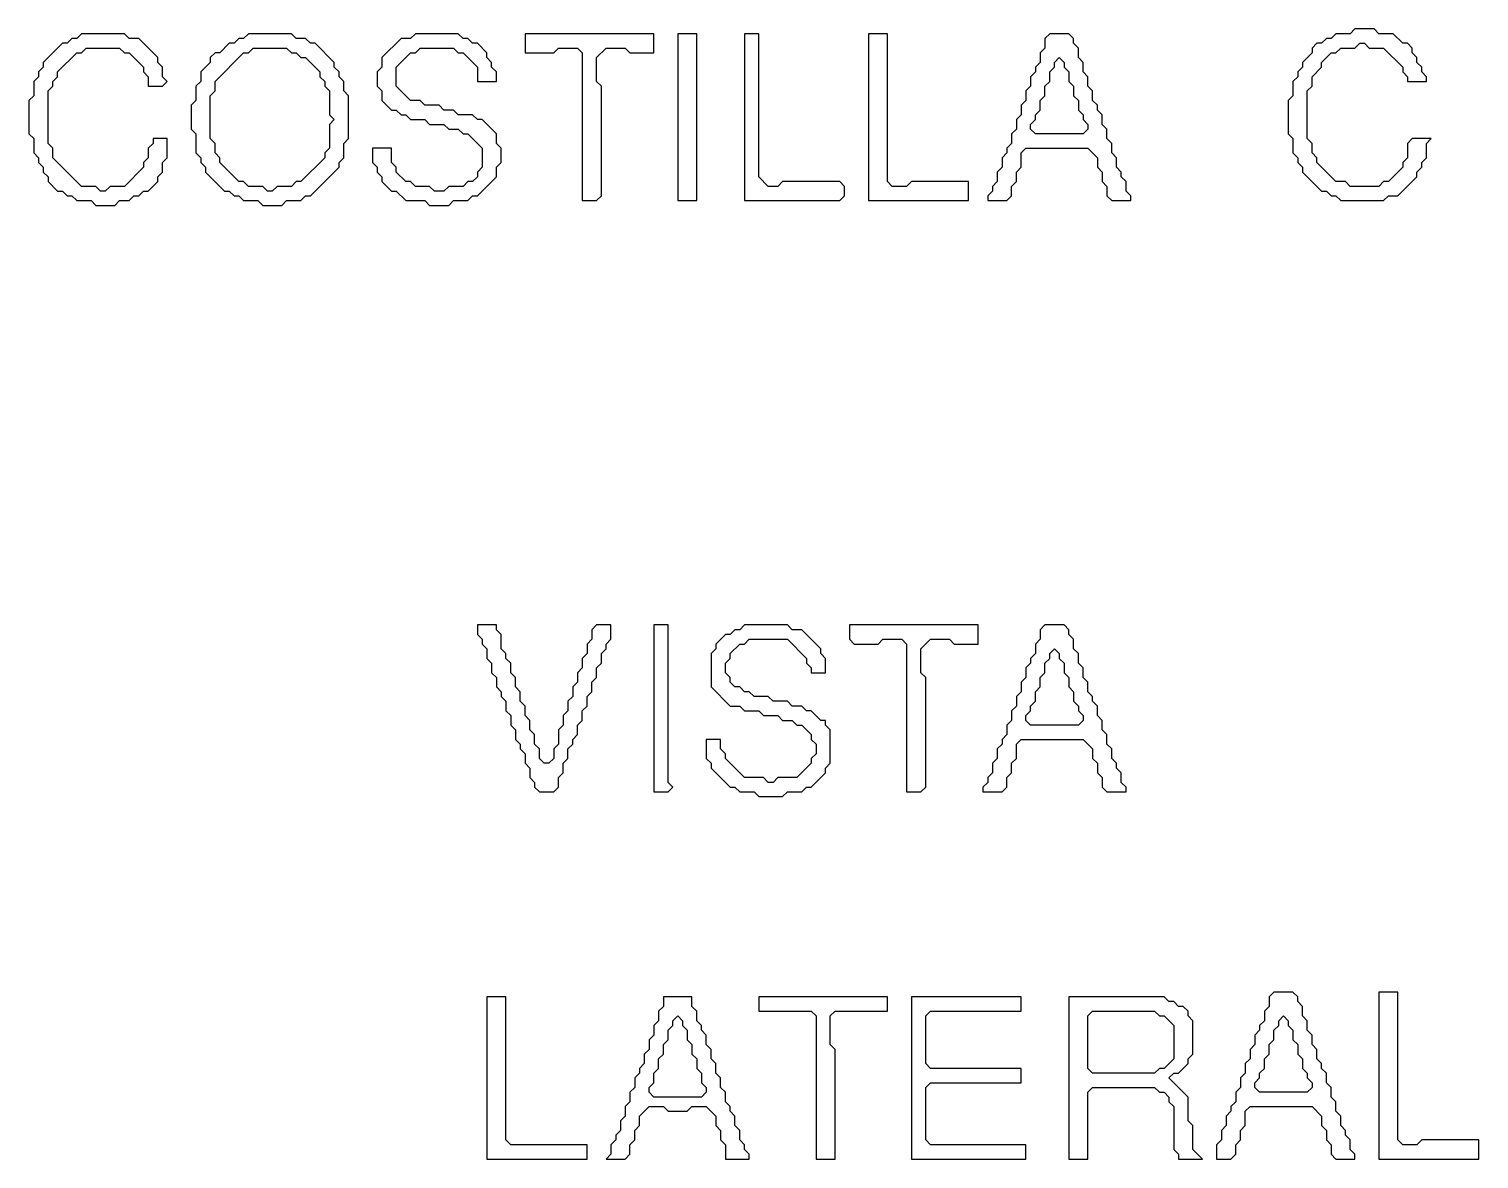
# Model space of a CAD drawing. Extents: x 17 to 323, y -435 to -5.
# Drawn here: x 198.6 to 229, y -334.3 to -310.6 of the extents above; entities that cross this region are included whole.
import ezdxf

# ---------------------------------------------------------------- set-up
doc = ezdxf.new("R2010")
doc.units = 0

msp = doc.modelspace()

# ---------------------------------------------------------------- linework, layer by layer
at = {"layer": 'CONTOURS'}
for p, q in [((226.4, -310.6), (226.3, -310.7)), ((226.8, -310.6), (226.4, -310.6)), ((226.9, -310.7), (226.8, -310.6)), ((199.3, -310.9), (198.9, -311.3)), ((199.4, -310.9), (199.3, -310.9)), ((199.5, -310.8), (199.4, -310.9)), ((199.6, -310.8), (199.5, -310.8)), ((199.7, -310.7), (199.6, -310.8)), ((200.6, -310.7), (199.7, -310.7)), ((200.7, -310.8), (200.6, -310.7)), ((200.9, -310.8), (200.7, -310.8)), ((201.3, -311.2), (200.9, -310.8)), ((202.8, -310.9), (202.6, -311.1)), ((202.9, -310.9), (202.8, -310.9)), ((203, -310.8), (202.9, -310.9)), ((203.1, -310.8), (203, -310.8)), ((203.2, -310.7), (203.1, -310.8)), ((204.1, -310.7), (203.2, -310.7)), ((204.2, -310.8), (204.1, -310.7)), ((204.4, -310.8), (204.2, -310.8)), ((204.5, -310.9), (204.4, -310.8)), ((204.6, -310.9), (204.5, -310.9)), ((205, -311.3), (204.6, -310.9)), ((206.4, -310.8), (206, -311.2)), ((206.6, -310.8), (206.4, -310.8)), ((206.7, -310.7), (206.6, -310.8)), ((207.6, -310.7), (206.7, -310.7)), ((207.7, -310.8), (207.6, -310.7)), ((207.8, -310.8), (207.7, -310.8)), ((207.9, -310.9), (207.8, -310.8)), ((208, -310.9), (207.9, -310.9)), ((208.2, -311.1), (208, -310.9)), ((209, -310.7), (209, -311.1)), ((211.7, -310.7), (209, -310.7)), ((211.7, -311.1), (211.7, -310.7)), ((212.2, -310.7), (212.2, -314.2)), ((212.6, -310.7), (212.2, -310.7)), ((212.6, -314.2), (212.6, -310.7)), ((213.6, -310.7), (213.6, -314.2)), ((213.9, -310.7), (213.6, -310.7)), ((213.9, -313.7), (213.9, -310.7)), ((216.2, -310.7), (216.2, -314.2)), ((216.6, -310.7), (216.2, -310.7)), ((216.6, -313.8), (216.6, -310.7)), ((220, -310.7), (219.9, -310.8)), ((219.9, -310.8), (219.9, -311)), ((220.4, -310.7), (220, -310.7)), ((220.5, -310.8), (220.4, -310.7)), ((220.5, -310.9), (220.5, -310.8)), ((220.6, -311), (220.5, -310.9)), ((225.6, -310.9), (225.5, -311)), ((225.7, -310.9), (225.6, -310.9)), ((225.8, -310.8), (225.7, -310.9)), ((225.9, -310.8), (225.8, -310.8)), ((226, -310.7), (225.9, -310.8)), ((226.3, -310.7), (226, -310.7)), ((226.4, -311), (226.5, -310.9)), ((226.5, -310.9), (226.6, -310.9)), ((226.6, -310.9), (226.7, -311)), ((227.2, -310.7), (226.9, -310.7)), ((227.4, -310.9), (227.2, -310.7)), ((227.5, -310.9), (227.4, -310.9)), ((227.6, -311), (227.5, -310.9)), ((199.2, -311.5), (199.6, -311.1)), ((199.6, -311.1), (199.7, -311.1)), ((199.7, -311.1), (199.8, -311)), ((199.8, -311), (200.5, -311)), ((200.5, -311), (200.6, -311.1)), ((200.6, -311.1), (200.7, -311.1)), ((200.7, -311.1), (201, -311.4)), ((201.3, -311.3), (201.3, -311.2)), ((202.5, -311.1), (202.4, -311.2)), ((202.4, -311.2), (202.4, -311.3)), ((202.5, -311.7), (203.1, -311.1)), ((202.6, -311.1), (202.5, -311.1)), ((203.1, -311.1), (203.2, -311.1)), ((203.2, -311.1), (203.3, -311)), ((203.3, -311), (204, -311)), ((204, -311), (204.1, -311.1)), ((204.1, -311.1), (204.2, -311.1)), ((204.2, -311.1), (204.3, -311.2)), ((204.3, -311.2), (204.4, -311.2)), ((204.4, -311.2), (204.7, -311.5)), ((206, -311.2), (206, -311.4)), ((206.3, -311.4), (206.6, -311.1)), ((206.6, -311.1), (206.7, -311.1)), ((206.7, -311.1), (206.8, -311)), ((206.8, -311), (207.5, -311)), ((207.5, -311), (207.6, -311.1)), ((207.6, -311.1), (207.7, -311.1)), ((207.7, -311.1), (208, -311.4)), ((208.2, -311.2), (208.2, -311.1)), ((208.3, -311.3), (208.2, -311.2)), ((209, -311.1), (209.6, -311.1)), ((209.6, -311.1), (209.7, -311)), ((209.7, -311), (210.1, -311)), ((210.1, -311), (210.2, -311.1)), ((210.2, -311.1), (210.2, -314.2)), ((210.5, -311.2), (210.7, -311)), ((210.5, -311.7), (210.5, -311.2)), ((210.7, -311), (211.1, -311)), ((211.1, -311), (211.2, -311.1)), ((211.2, -311.1), (211.7, -311.1)), ((219.9, -311), (219.8, -311.1)), ((219.8, -311.1), (219.8, -311.3)), ((220.1, -311.3), (220.2, -311.2)), ((220.2, -311.2), (220.3, -311.3)), ((220.6, -311.2), (220.6, -311)), ((220.7, -311.3), (220.6, -311.2)), ((225.5, -311.1), (225.3, -311.3)), ((225.5, -311), (225.5, -311.1)), ((225.7, -311.3), (225.9, -311.1)), ((225.9, -311.1), (226, -311.1)), ((226, -311.1), (226.1, -311)), ((226.1, -311), (226.4, -311)), ((226.7, -311), (227, -311)), ((227, -311), (227.4, -311.4)), ((227.6, -311.1), (227.6, -311)), ((227.7, -311.2), (227.6, -311.1)), ((227.7, -311.3), (227.7, -311.2)), ((198.9, -311.4), (198.8, -311.5)), ((198.8, -311.5), (198.8, -311.6)), ((198.9, -311.3), (198.9, -311.4)), ((199.2, -311.6), (199.2, -311.5)), ((201, -311.4), (201, -311.5)), ((201, -311.5), (201.1, -311.6)), ((201.4, -311.4), (201.3, -311.3)), ((201.4, -311.6), (201.4, -311.4)), ((202.4, -311.3), (202.2, -311.5)), ((202.2, -311.5), (202.2, -311.7)), ((204.7, -311.5), (204.7, -311.6)), ((205, -311.4), (205, -311.3)), ((205.1, -311.5), (205, -311.4)), ((205.1, -311.6), (205.1, -311.5)), ((206, -311.4), (205.9, -311.5)), ((205.9, -311.5), (205.9, -311.8)), ((206.3, -311.8), (206.3, -311.4)), ((208, -311.4), (208, -311.7)), ((208.3, -311.4), (208.3, -311.3)), ((208.4, -311.5), (208.3, -311.4)), ((208.4, -311.7), (208.4, -311.5)), ((219.7, -311.5), (219.6, -311.6)), ((219.8, -311.3), (219.7, -311.4)), ((219.7, -311.4), (219.7, -311.5)), ((220, -311.5), (220.1, -311.4)), ((220, -311.7), (220, -311.5)), ((220.1, -311.4), (220.1, -311.3)), ((220.3, -311.3), (220.3, -311.4)), ((220.3, -311.4), (220.4, -311.5)), ((220.4, -311.5), (220.4, -311.7)), ((220.7, -311.5), (220.7, -311.3)), ((220.8, -311.6), (220.7, -311.5)), ((225.3, -311.4), (225.2, -311.5)), ((225.2, -311.5), (225.2, -311.6)), ((225.3, -311.3), (225.3, -311.4)), ((225.5, -311.6), (225.7, -311.4)), ((225.7, -311.4), (225.7, -311.3)), ((227.4, -311.4), (227.4, -311.5)), ((227.4, -311.5), (227.5, -311.6)), ((227.8, -311.4), (227.7, -311.3)), ((227.8, -311.5), (227.8, -311.4)), ((227.9, -311.6), (227.8, -311.5)), ((198.8, -311.6), (198.7, -311.7)), ((198.7, -311.7), (198.7, -312)), ((199, -311.9), (199.1, -311.8)), ((199, -313), (199, -311.9)), ((199.1, -311.7), (199.2, -311.6)), ((199.1, -311.8), (199.1, -311.7)), ((201.1, -311.6), (201.1, -311.8)), ((201.1, -311.8), (201.4, -311.8)), ((201.5, -311.7), (201.4, -311.6)), ((201.4, -311.8), (201.5, -311.7)), ((202.2, -311.7), (202.1, -311.8)), ((202.1, -311.8), (202.1, -312.1)), ((202.4, -312), (202.5, -311.9)), ((202.5, -311.9), (202.5, -311.7)), ((204.7, -311.6), (204.8, -311.7)), ((204.8, -311.7), (204.8, -311.8)), ((204.8, -311.8), (204.9, -311.9)), ((204.9, -311.9), (204.9, -312.4)), ((205.2, -311.7), (205.1, -311.6)), ((205.2, -311.9), (205.2, -311.7)), ((205.3, -312), (205.2, -311.9)), ((205.9, -311.8), (206, -311.9)), ((206, -311.9), (206, -312.1)), ((206.6, -312.1), (206.3, -311.8)), ((208, -311.7), (208.4, -311.7)), ((210.6, -311.8), (210.5, -311.7)), ((210.6, -314.1), (210.6, -311.8)), ((219.6, -311.8), (219.5, -311.9)), ((219.5, -311.9), (219.5, -312.1)), ((219.6, -311.6), (219.6, -311.8)), ((219.9, -311.8), (220, -311.7)), ((219.9, -312), (219.9, -311.8)), ((220.4, -311.7), (220.5, -311.8)), ((220.5, -311.8), (220.5, -312)), ((220.8, -311.8), (220.8, -311.6)), ((220.9, -311.9), (220.8, -311.8)), ((220.9, -312.1), (220.9, -311.9)), ((225.2, -311.6), (225.1, -311.7)), ((225.1, -311.7), (225.1, -312)), ((225.4, -311.9), (225.5, -311.8)), ((225.4, -312.9), (225.4, -311.9)), ((225.5, -311.8), (225.5, -311.6)), ((227.5, -311.6), (227.5, -311.7)), ((227.5, -311.7), (227.9, -311.7)), ((227.9, -311.7), (227.9, -311.6)), ((198.7, -312), (198.6, -312.1)), ((198.6, -312.1), (198.6, -312.8)), ((202.1, -312.1), (202, -312.2)), ((202, -312.2), (202, -312.7)), ((202.4, -312.9), (202.4, -312)), ((205.3, -312.9), (205.3, -312)), ((206, -312.1), (206.2, -312.3)), ((206.8, -312.1), (206.6, -312.1)), ((206.9, -312.2), (206.8, -312.1)), ((207.2, -312.2), (206.9, -312.2)), ((207.3, -312.3), (207.2, -312.2)), ((219.5, -312.1), (219.4, -312.2)), ((219.4, -312.2), (219.4, -312.4)), ((219.8, -312.1), (219.9, -312)), ((219.8, -312.3), (219.8, -312.1)), ((220.5, -312), (220.6, -312.1)), ((220.6, -312.1), (220.6, -312.3)), ((221, -312.2), (220.9, -312.1)), ((221, -312.3), (221, -312.2)), ((225.1, -312), (225, -312.1)), ((225, -312.1), (225, -312.8)), ((204.9, -312.4), (205, -312.5)), ((205, -312.5), (204.9, -312.6)), ((206.2, -312.3), (206.3, -312.3)), ((206.3, -312.3), (206.4, -312.4)), ((206.4, -312.4), (206.5, -312.4)), ((206.5, -312.4), (206.6, -312.5)), ((206.6, -312.5), (206.9, -312.5)), ((206.9, -312.5), (207, -312.6)), ((207.5, -312.3), (207.3, -312.3)), ((207.6, -312.4), (207.5, -312.3)), ((207.9, -312.4), (207.6, -312.4)), ((208, -312.5), (207.9, -312.4)), ((208.1, -312.5), (208, -312.5)), ((208.4, -312.8), (208.1, -312.5)), ((219.4, -312.4), (219.3, -312.5)), ((219.3, -312.5), (219.3, -312.7)), ((219.6, -312.6), (219.7, -312.5)), ((219.7, -312.4), (219.8, -312.3)), ((219.7, -312.5), (219.7, -312.4)), ((220.6, -312.3), (220.7, -312.4)), ((220.7, -312.4), (220.7, -312.5)), ((220.7, -312.5), (220.8, -312.6)), ((221.1, -312.4), (221, -312.3)), ((221.1, -312.6), (221.1, -312.4)), ((198.6, -312.8), (198.7, -312.9)), ((202, -312.7), (202.1, -312.8)), ((202.1, -312.8), (202.1, -313.2)), ((204.9, -312.6), (204.9, -313.1)), ((207, -312.6), (207.3, -312.6)), ((207.3, -312.6), (207.4, -312.7)), ((207.4, -312.7), (207.6, -312.7)), ((207.6, -312.7), (207.7, -312.8)), ((207.7, -312.8), (207.8, -312.8)), ((207.8, -312.8), (208.1, -313.1)), ((208.4, -313), (208.4, -312.8)), ((219.3, -312.7), (219.2, -312.8)), ((219.2, -312.8), (219.2, -313)), ((219.6, -312.7), (219.6, -312.6)), ((219.7, -312.8), (219.6, -312.7)), ((220.7, -312.8), (219.7, -312.8)), ((220.8, -312.7), (220.7, -312.8)), ((220.8, -312.6), (220.8, -312.7)), ((221.2, -312.7), (221.1, -312.6)), ((221.2, -312.9), (221.2, -312.7)), ((225, -312.8), (225.1, -312.9)), ((198.7, -312.9), (198.7, -313.2)), ((199.1, -313.1), (199, -313)), ((199.1, -313.3), (199.1, -313.1)), ((201.2, -313), (201.1, -313.1)), ((201.1, -313.1), (201.1, -313.3)), ((201.5, -312.9), (201.2, -312.9)), ((201.2, -312.9), (201.2, -313)), ((201.5, -313.3), (201.5, -312.9)), ((202.5, -313), (202.4, -312.9)), ((202.5, -313.2), (202.5, -313)), ((204.9, -313.1), (204.8, -313.2)), ((205.2, -313), (205.3, -312.9)), ((205.2, -313.3), (205.2, -313)), ((206.2, -313.1), (205.8, -313.1)), ((205.8, -313.1), (205.8, -313.4)), ((206.2, -313.4), (206.2, -313.1)), ((208.1, -313.1), (208.1, -313.5)), ((208.5, -313.1), (208.4, -313)), ((208.5, -313.4), (208.5, -313.1)), ((219.2, -313), (219.1, -313.1)), ((219.1, -313.1), (219.1, -313.2)), ((219.4, -313.2), (219.5, -313.1)), ((219.5, -313.1), (220.8, -313.1)), ((220.8, -313.1), (221, -313.3)), ((221.3, -313), (221.2, -312.9)), ((221.3, -313.2), (221.3, -313)), ((225.1, -312.9), (225.1, -313.2)), ((225.5, -313), (225.4, -312.9)), ((225.5, -313.2), (225.5, -313)), ((227.6, -312.9), (227.5, -313)), ((227.5, -313), (227.5, -313.3)), ((228, -312.9), (227.6, -312.9)), ((227.9, -313), (228, -312.9)), ((227.9, -313.3), (227.9, -313)), ((198.7, -313.2), (198.8, -313.3)), ((198.8, -313.3), (198.8, -313.4)), ((198.8, -313.4), (198.9, -313.5)), ((199.7, -313.9), (199.1, -313.3)), ((201.1, -313.3), (201, -313.4)), ((201, -313.4), (201, -313.5)), ((201.4, -313.4), (201.5, -313.3)), ((201.4, -313.6), (201.4, -313.4)), ((202.1, -313.2), (202.2, -313.3)), ((202.2, -313.3), (202.2, -313.4)), ((202.2, -313.4), (202.3, -313.5)), ((202.6, -313.3), (202.5, -313.2)), ((202.6, -313.4), (202.6, -313.3)), ((203, -313.8), (202.6, -313.4)), ((204.8, -313.3), (204.3, -313.8)), ((204.8, -313.2), (204.8, -313.3)), ((205.1, -313.4), (205.2, -313.3)), ((205.1, -313.5), (205.1, -313.4)), ((205.8, -313.4), (205.9, -313.5)), ((206.3, -313.5), (206.2, -313.4)), ((208.4, -313.5), (208.5, -313.4)), ((219.1, -313.2), (219, -313.3)), ((219, -313.3), (219, -313.5)), ((219.4, -313.5), (219.4, -313.2)), ((221, -313.3), (221, -313.5)), ((221.4, -313.3), (221.3, -313.2)), ((221.4, -313.5), (221.4, -313.3)), ((225.1, -313.2), (225.2, -313.3)), ((225.2, -313.3), (225.2, -313.4)), ((225.2, -313.4), (225.3, -313.5)), ((225.6, -313.3), (225.5, -313.2)), ((225.6, -313.4), (225.6, -313.3)), ((226, -313.8), (225.6, -313.4)), ((227.5, -313.3), (227.4, -313.4)), ((227.4, -313.4), (227.4, -313.5)), ((227.8, -313.4), (227.9, -313.3)), ((227.8, -313.5), (227.8, -313.4)), ((198.9, -313.5), (198.9, -313.6)), ((198.9, -313.6), (199, -313.7)), ((199, -313.7), (199, -313.8)), ((201, -313.5), (200.6, -313.9)), ((201.3, -313.7), (201.4, -313.6)), ((201.3, -313.8), (201.3, -313.7)), ((202.3, -313.5), (202.3, -313.6)), ((202.3, -313.6), (202.7, -314)), ((204.5, -314.1), (205.1, -313.5)), ((205.9, -313.5), (205.9, -313.6)), ((205.9, -313.6), (206, -313.7)), ((206, -313.7), (206, -313.8)), ((206.3, -313.6), (206.3, -313.5)), ((206.5, -313.8), (206.3, -313.6)), ((208, -313.7), (207.9, -313.8)), ((208.1, -313.5), (208, -313.6)), ((208, -313.6), (208, -313.7)), ((208, -314.1), (208.4, -313.7)), ((208.4, -313.7), (208.4, -313.5)), ((214.1, -313.9), (213.9, -313.7)), ((219, -313.5), (218.9, -313.6)), ((218.9, -313.6), (218.9, -313.8)), ((219.3, -313.6), (219.4, -313.5)), ((219.3, -313.8), (219.3, -313.6)), ((221, -313.5), (221.1, -313.6)), ((221.1, -313.6), (221.1, -313.8)), ((221.5, -313.6), (221.4, -313.5)), ((221.5, -313.7), (221.5, -313.6)), ((221.6, -313.8), (221.5, -313.7)), ((225.3, -313.5), (225.3, -313.6)), ((225.3, -313.6), (225.7, -314)), ((227.4, -313.5), (227.1, -313.8)), ((227.3, -314.1), (227.7, -313.7)), ((227.7, -313.6), (227.8, -313.5)), ((227.7, -313.7), (227.7, -313.6)), ((199, -313.8), (199.2, -314)), ((199.2, -314), (199.3, -314)), ((199.3, -314), (199.4, -314.1)), ((200, -313.9), (199.7, -313.9)), ((200.1, -314), (200, -313.9)), ((200.2, -314), (200.1, -314)), ((200.3, -313.9), (200.2, -314)), ((200.6, -313.9), (200.3, -313.9)), ((200.9, -314.1), (201, -314)), ((201, -314), (201.1, -314)), ((201.1, -314), (201.3, -313.8)), ((202.7, -314), (202.8, -314)), ((202.8, -314), (202.9, -314.1)), ((203.1, -313.8), (203, -313.8)), ((203.2, -313.9), (203.1, -313.8)), ((203.5, -313.9), (203.2, -313.9)), ((203.6, -314), (203.5, -313.9)), ((203.7, -314), (203.6, -314)), ((203.8, -313.9), (203.7, -314)), ((204.1, -313.9), (203.8, -313.9)), ((204.2, -313.8), (204.1, -313.9)), ((204.3, -313.8), (204.2, -313.8)), ((206, -313.8), (206.2, -314)), ((206.2, -314), (206.3, -314)), ((206.3, -314), (206.5, -314.2)), ((206.6, -313.8), (206.5, -313.8)), ((206.7, -313.9), (206.6, -313.8)), ((207, -313.9), (206.7, -313.9)), ((207.1, -314), (207, -313.9)), ((207.3, -314), (207.1, -314)), ((207.4, -313.9), (207.3, -314)), ((207.7, -313.9), (207.4, -313.9)), ((207.8, -313.8), (207.7, -313.9)), ((207.9, -313.8), (207.8, -313.8)), ((214.3, -313.9), (214.1, -313.9)), ((214.4, -313.8), (214.3, -313.9)), ((215.6, -313.8), (214.4, -313.8)), ((215.7, -313.9), (215.6, -313.8)), ((215.7, -314.1), (215.7, -313.9)), ((216.7, -313.9), (216.6, -313.8)), ((217, -313.9), (216.7, -313.9)), ((217.1, -313.8), (217, -313.9)), ((218.3, -313.8), (217.1, -313.8)), ((218.3, -314.2), (218.3, -313.8)), ((218.8, -314), (218.7, -314.1)), ((218.9, -313.8), (218.8, -313.9)), ((218.8, -313.9), (218.8, -314)), ((219.2, -313.9), (219.3, -313.8)), ((219.2, -314.1), (219.2, -313.9)), ((221.1, -313.8), (221.2, -313.9)), ((221.2, -313.9), (221.2, -314.1)), ((221.6, -314), (221.6, -313.8)), ((221.7, -314.1), (221.6, -314)), ((225.7, -314), (225.8, -314)), ((225.8, -314), (225.9, -314.1)), ((226.2, -313.8), (226, -313.8)), ((226.3, -313.9), (226.2, -313.8)), ((226.9, -313.9), (226.3, -313.9)), ((227, -313.8), (226.9, -313.9)), ((227.1, -313.8), (227, -313.8)), ((199.4, -314.1), (199.5, -314.1)), ((199.5, -314.1), (199.6, -314.2)), ((199.6, -314.2), (199.9, -314.2)), ((199.9, -314.2), (200, -314.3)), ((200, -314.3), (200.4, -314.3)), ((200.4, -314.3), (200.5, -314.2)), ((200.5, -314.2), (200.7, -314.2)), ((200.7, -314.2), (200.8, -314.1)), ((200.8, -314.1), (200.9, -314.1)), ((202.9, -314.1), (203, -314.1)), ((203, -314.1), (203.1, -314.2)), ((203.1, -314.2), (203.4, -314.2)), ((203.4, -314.2), (203.5, -314.3)), ((203.5, -314.3), (203.9, -314.3)), ((203.9, -314.3), (204, -314.2)), ((204, -314.2), (204.3, -314.2)), ((204.3, -314.2), (204.4, -314.1)), ((204.4, -314.1), (204.5, -314.1)), ((206.5, -314.2), (206.9, -314.2)), ((206.9, -314.2), (207, -314.3)), ((207, -314.3), (207.4, -314.3)), ((207.4, -314.3), (207.5, -314.2)), ((207.5, -314.2), (207.8, -314.2)), ((207.8, -314.2), (207.9, -314.1)), ((207.9, -314.1), (208, -314.1)), ((210.2, -314.2), (210.5, -314.2)), ((210.5, -314.2), (210.6, -314.1)), ((212.2, -314.2), (212.6, -314.2)), ((213.6, -314.2), (215.6, -314.2)), ((215.6, -314.2), (215.7, -314.1)), ((216.2, -314.2), (218.3, -314.2)), ((218.7, -314.1), (218.7, -314.2)), ((218.7, -314.2), (219.1, -314.2)), ((219.1, -314.2), (219.2, -314.1)), ((221.2, -314.1), (221.3, -314.2)), ((221.3, -314.2), (221.7, -314.2)), ((221.7, -314.2), (221.7, -314.1)), ((225.9, -314.1), (226, -314.1)), ((226, -314.1), (226.1, -314.2)), ((226.1, -314.2), (227, -314.2)), ((227, -314.2), (227.1, -314.1)), ((227.1, -314.1), (227.3, -314.1)), ((208, -323.1), (208, -323.3)), ((208.4, -323.1), (208, -323.1)), ((208.4, -323.2), (208.4, -323.1)), ((210.5, -323.1), (210.4, -323.2)), ((210.8, -323.1), (210.5, -323.1)), ((210.8, -323.4), (210.8, -323.1)), ((211.7, -323.1), (211.7, -326.6)), ((212, -323.1), (211.7, -323.1)), ((212, -326.4), (212, -323.1)), ((213.6, -323.1), (213.5, -323.2)), ((214.5, -323.1), (213.6, -323.1)), ((214.6, -323.2), (214.5, -323.1)), ((215.8, -323.1), (215.8, -323.4)), ((218.5, -323.1), (215.8, -323.1)), ((218.5, -323.5), (218.5, -323.1)), ((219.9, -323.1), (219.8, -323.2)), ((220.3, -323.1), (219.9, -323.1)), ((220.4, -323.2), (220.3, -323.1)), ((208, -323.3), (208.1, -323.4)), ((208.1, -323.4), (208.1, -323.5)), ((208.5, -323.3), (208.4, -323.2)), ((208.5, -323.6), (208.5, -323.3)), ((210.4, -323.4), (210.3, -323.5)), ((210.4, -323.2), (210.4, -323.4)), ((210.7, -323.5), (210.8, -323.4)), ((213.2, -323.3), (213, -323.5)), ((213.3, -323.3), (213.2, -323.3)), ((213.4, -323.2), (213.3, -323.3)), ((213.5, -323.2), (213.4, -323.2)), ((213.6, -323.5), (213.7, -323.4)), ((213.7, -323.4), (214.5, -323.4)), ((214.5, -323.4), (214.9, -323.8)), ((214.8, -323.2), (214.6, -323.2)), ((215.2, -323.6), (214.8, -323.2)), ((215.8, -323.4), (215.9, -323.5)), ((216.4, -323.5), (216.5, -323.4)), ((216.5, -323.4), (216.9, -323.4)), ((216.9, -323.4), (217, -323.5)), ((217.3, -323.6), (217.5, -323.4)), ((217.5, -323.4), (217.9, -323.4)), ((217.9, -323.4), (218, -323.5)), ((219.8, -323.4), (219.7, -323.5)), ((219.8, -323.2), (219.8, -323.4)), ((220.4, -323.3), (220.4, -323.2)), ((220.5, -323.4), (220.4, -323.3)), ((220.5, -323.6), (220.5, -323.4)), ((208.1, -323.5), (208.2, -323.6)), ((208.2, -323.6), (208.2, -323.8)), ((208.6, -323.7), (208.5, -323.6)), ((208.6, -323.8), (208.6, -323.7)), ((210.3, -323.7), (210.2, -323.8)), ((210.3, -323.5), (210.3, -323.7)), ((210.6, -323.7), (210.7, -323.6)), ((210.6, -323.9), (210.6, -323.7)), ((210.7, -323.6), (210.7, -323.5)), ((213, -323.6), (212.9, -323.7)), ((212.9, -323.7), (212.9, -324.4)), ((213, -323.5), (213, -323.6)), ((213.3, -323.7), (213.5, -323.5)), ((213.3, -323.8), (213.3, -323.7)), ((213.5, -323.5), (213.6, -323.5)), ((215.2, -323.7), (215.2, -323.6)), ((215.3, -323.8), (215.2, -323.7)), ((215.9, -323.5), (216.4, -323.5)), ((217, -323.5), (217, -326.6)), ((217.3, -324.1), (217.3, -323.6)), ((218, -323.5), (218.5, -323.5)), ((219.7, -323.7), (219.6, -323.8)), ((219.7, -323.5), (219.7, -323.7)), ((220, -323.7), (220.1, -323.6)), ((220, -323.8), (220, -323.7)), ((220.1, -323.6), (220.2, -323.7)), ((220.2, -323.7), (220.2, -323.8)), ((220.6, -323.7), (220.5, -323.6)), ((220.6, -323.9), (220.6, -323.7)), ((208.2, -323.8), (208.3, -323.9)), ((208.3, -323.9), (208.3, -324.1)), ((208.7, -323.9), (208.6, -323.8)), ((208.7, -324.1), (208.7, -323.9)), ((210.2, -324), (210.1, -324.1)), ((210.2, -323.8), (210.2, -324)), ((210.5, -324), (210.6, -323.9)), ((210.5, -324.2), (210.5, -324)), ((213.2, -323.9), (213.3, -323.8)), ((213.2, -324.1), (213.2, -323.9)), ((214.9, -323.8), (214.9, -323.9)), ((214.9, -323.9), (215, -324)), ((215, -324), (215, -324.1)), ((215.3, -324.1), (215.3, -323.8)), ((219.6, -323.9), (219.5, -324)), ((219.5, -324), (219.5, -324.2)), ((219.6, -323.8), (219.6, -323.9)), ((219.9, -323.9), (220, -323.8)), ((219.9, -324.1), (219.9, -323.9)), ((220.2, -323.8), (220.3, -323.9)), ((220.3, -323.9), (220.3, -324.1)), ((220.7, -324), (220.6, -323.9)), ((220.7, -324.2), (220.7, -324)), ((208.3, -324.1), (208.4, -324.2)), ((208.4, -324.2), (208.4, -324.4)), ((208.8, -324.2), (208.7, -324.1)), ((208.8, -324.4), (208.8, -324.2)), ((210.1, -324.3), (210, -324.4)), ((210.1, -324.1), (210.1, -324.3)), ((210.4, -324.3), (210.5, -324.2)), ((210.4, -324.5), (210.4, -324.3)), ((213.3, -324.2), (213.2, -324.1)), ((213.3, -324.3), (213.3, -324.2)), ((213.4, -324.4), (213.3, -324.3)), ((215, -324.1), (215.3, -324.1)), ((217.4, -324.2), (217.3, -324.1)), ((217.4, -326.5), (217.4, -324.2)), ((219.5, -324.2), (219.4, -324.3)), ((219.4, -324.3), (219.4, -324.5)), ((219.8, -324.2), (219.9, -324.1)), ((219.8, -324.4), (219.8, -324.2)), ((220.3, -324.1), (220.4, -324.2)), ((220.4, -324.2), (220.4, -324.4)), ((220.8, -324.3), (220.7, -324.2)), ((220.8, -324.5), (220.8, -324.3)), ((208.4, -324.4), (208.5, -324.5)), ((208.5, -324.5), (208.5, -324.6)), ((208.5, -324.6), (208.6, -324.7)), ((208.9, -324.5), (208.8, -324.4)), ((208.9, -324.7), (208.9, -324.5)), ((210, -324.6), (209.9, -324.7)), ((210, -324.4), (210, -324.6)), ((210.3, -324.6), (210.4, -324.5)), ((210.3, -324.8), (210.3, -324.6)), ((212.9, -324.4), (213.3, -324.8)), ((213.5, -324.4), (213.4, -324.4)), ((213.6, -324.5), (213.5, -324.4)), ((213.7, -324.5), (213.6, -324.5)), ((213.8, -324.6), (213.7, -324.5)), ((214.1, -324.6), (213.8, -324.6)), ((214.2, -324.7), (214.1, -324.6)), ((219.4, -324.5), (219.3, -324.6)), ((219.3, -324.6), (219.3, -324.8)), ((219.7, -324.5), (219.8, -324.4)), ((219.7, -324.7), (219.7, -324.5)), ((220.4, -324.4), (220.5, -324.5)), ((220.5, -324.5), (220.5, -324.7)), ((220.9, -324.6), (220.8, -324.5)), ((220.9, -324.7), (220.9, -324.6)), ((208.6, -324.7), (208.6, -324.9)), ((208.6, -324.9), (208.7, -325)), ((209, -324.8), (208.9, -324.7)), ((209, -325), (209, -324.8)), ((209.9, -324.9), (209.8, -325)), ((209.9, -324.7), (209.9, -324.9)), ((210.2, -324.9), (210.3, -324.8)), ((210.2, -325.1), (210.2, -324.9)), ((213.3, -324.8), (213.5, -324.8)), ((213.5, -324.8), (213.6, -324.9)), ((213.6, -324.9), (213.9, -324.9)), ((213.9, -324.9), (214, -325)), ((214.5, -324.7), (214.2, -324.7)), ((214.6, -324.8), (214.5, -324.7)), ((214.8, -324.8), (214.6, -324.8)), ((214.9, -324.9), (214.8, -324.8)), ((215, -324.9), (214.9, -324.9)), ((215.2, -325.1), (215, -324.9)), ((219.3, -324.8), (219.2, -324.9)), ((219.2, -324.9), (219.2, -325.1)), ((219.5, -325), (219.6, -324.9)), ((219.6, -324.8), (219.7, -324.7)), ((219.6, -324.9), (219.6, -324.8)), ((220.5, -324.7), (220.6, -324.8)), ((220.6, -324.8), (220.6, -324.9)), ((220.6, -324.9), (220.7, -325)), ((221, -324.8), (220.9, -324.7)), ((221, -325), (221, -324.8)), ((208.7, -325), (208.7, -325.2)), ((208.7, -325.2), (208.8, -325.3)), ((209.1, -325.1), (209, -325)), ((209.1, -325.3), (209.1, -325.1)), ((209.8, -325.2), (209.7, -325.3)), ((209.8, -325), (209.8, -325.2)), ((210.1, -325.2), (210.2, -325.1)), ((210.1, -325.4), (210.1, -325.2)), ((214, -325), (214.3, -325)), ((214.3, -325), (214.4, -325.1)), ((214.4, -325.1), (214.6, -325.1)), ((214.6, -325.1), (214.7, -325.2)), ((214.7, -325.2), (214.8, -325.2)), ((214.8, -325.2), (215, -325.4)), ((215.3, -325.1), (215.2, -325.1)), ((215.3, -325.2), (215.3, -325.1)), ((215.4, -325.3), (215.3, -325.2)), ((219.2, -325.1), (219.1, -325.2)), ((219.1, -325.2), (219.1, -325.4)), ((219.5, -325.1), (219.5, -325)), ((219.6, -325.2), (219.5, -325.1)), ((220.6, -325.2), (219.6, -325.2)), ((220.7, -325.1), (220.6, -325.2)), ((220.7, -325), (220.7, -325.1)), ((221.1, -325.1), (221, -325)), ((221.1, -325.3), (221.1, -325.1)), ((208.8, -325.3), (208.8, -325.5)), ((208.8, -325.5), (208.9, -325.6)), ((209.2, -325.4), (209.1, -325.3)), ((209.2, -325.6), (209.2, -325.4)), ((209.7, -325.3), (209.7, -325.6)), ((210, -325.5), (210.1, -325.4)), ((210, -325.6), (210, -325.5)), ((213.1, -325.5), (212.8, -325.5)), ((212.8, -325.5), (212.8, -325.9)), ((213.1, -325.7), (213.1, -325.5)), ((215, -325.4), (215, -325.5)), ((215, -325.5), (215.1, -325.6)), ((215.4, -326), (215.4, -325.3)), ((219.1, -325.4), (219, -325.5)), ((219, -325.5), (219, -325.6)), ((219.3, -325.6), (219.4, -325.5)), ((219.4, -325.5), (220.7, -325.5)), ((220.7, -325.5), (220.9, -325.7)), ((221.2, -325.4), (221.1, -325.3)), ((221.2, -325.6), (221.2, -325.4)), ((208.9, -325.6), (208.9, -325.7)), ((208.9, -325.7), (209, -325.8)), ((209, -325.8), (209, -326)), ((209.3, -325.7), (209.2, -325.6)), ((209.3, -325.9), (209.3, -325.7)), ((209.7, -325.6), (209.6, -325.7)), ((209.6, -325.7), (209.6, -325.9)), ((209.9, -325.7), (210, -325.6)), ((209.9, -325.9), (209.9, -325.7)), ((213.2, -325.8), (213.1, -325.7)), ((213.2, -325.9), (213.2, -325.8)), ((215.1, -325.8), (215, -325.9)), ((215.1, -325.6), (215.1, -325.8)), ((219, -325.6), (218.9, -325.7)), ((218.9, -325.7), (218.9, -325.9)), ((219.3, -325.9), (219.3, -325.6)), ((220.9, -325.7), (220.9, -325.9)), ((221.3, -325.7), (221.2, -325.6)), ((221.3, -325.9), (221.3, -325.7)), ((209, -326), (209.1, -326.1)), ((209.1, -326.1), (209.1, -326.3)), ((209.4, -326), (209.3, -325.9)), ((209.5, -326), (209.4, -326)), ((209.6, -325.9), (209.5, -326)), ((209.8, -326), (209.9, -325.9)), ((209.8, -326.2), (209.8, -326)), ((212.8, -325.9), (212.9, -326)), ((212.9, -326), (212.9, -326.1)), ((212.9, -326.1), (213.3, -326.5)), ((213.6, -326.3), (213.2, -325.9)), ((215, -326), (214.7, -326.3)), ((215, -325.9), (215, -326)), ((215.3, -326.1), (215.4, -326)), ((215.3, -326.2), (215.3, -326.1)), ((218.9, -325.9), (218.8, -326)), ((218.8, -326), (218.8, -326.2)), ((219.2, -326), (219.3, -325.9)), ((219.2, -326.2), (219.2, -326)), ((220.9, -325.9), (221, -326)), ((221, -326), (221, -326.2)), ((221.4, -326), (221.3, -325.9)), ((221.4, -326.1), (221.4, -326)), ((221.5, -326.2), (221.4, -326.1)), ((209.1, -326.3), (209.2, -326.4)), ((209.2, -326.4), (209.2, -326.5)), ((209.7, -326.3), (209.8, -326.2)), ((209.7, -326.5), (209.7, -326.3)), ((212.1, -326.5), (212, -326.4)), ((214, -326.3), (213.6, -326.3)), ((214.1, -326.4), (214, -326.3)), ((214.2, -326.4), (214.1, -326.4)), ((214.3, -326.3), (214.2, -326.4)), ((214.7, -326.3), (214.3, -326.3)), ((215, -326.5), (215.3, -326.2)), ((218.7, -326.4), (218.6, -326.5)), ((218.8, -326.2), (218.7, -326.3)), ((218.7, -326.3), (218.7, -326.4)), ((219.1, -326.3), (219.2, -326.2)), ((219.1, -326.5), (219.1, -326.3)), ((221, -326.2), (221.1, -326.3)), ((221.1, -326.3), (221.1, -326.5)), ((221.5, -326.4), (221.5, -326.2)), ((221.6, -326.5), (221.5, -326.4)), ((209.2, -326.5), (209.3, -326.6)), ((209.3, -326.6), (209.6, -326.6)), ((209.6, -326.6), (209.7, -326.5)), ((211.7, -326.6), (212, -326.6)), ((212, -326.6), (212.1, -326.5)), ((213.3, -326.5), (213.4, -326.5)), ((213.4, -326.5), (213.5, -326.6)), ((213.5, -326.6), (213.8, -326.6)), ((213.8, -326.6), (213.9, -326.7)), ((213.9, -326.7), (214.4, -326.7)), ((214.4, -326.7), (214.5, -326.6)), ((214.5, -326.6), (214.8, -326.6)), ((214.8, -326.6), (214.9, -326.5)), ((214.9, -326.5), (215, -326.5)), ((217, -326.6), (217.3, -326.6)), ((217.3, -326.6), (217.4, -326.5)), ((218.6, -326.5), (218.6, -326.6)), ((218.6, -326.6), (219, -326.6)), ((219, -326.6), (219.1, -326.5)), ((221.1, -326.5), (221.2, -326.6)), ((221.2, -326.6), (221.6, -326.6)), ((221.6, -326.6), (221.6, -326.5)), ((208.2, -330.9), (208.2, -334.3)), ((208.6, -330.9), (208.2, -330.9)), ((208.6, -333.9), (208.6, -330.9)), ((211.9, -330.9), (211.9, -331.1)), ((212.5, -330.9), (211.9, -330.9)), ((212.5, -331.1), (212.5, -330.9)), ((213.9, -330.9), (213.9, -331.2)), ((216.6, -330.9), (213.9, -330.9)), ((216.6, -331.2), (216.6, -330.9)), ((217.1, -330.9), (217.1, -334.3)), ((219.4, -330.9), (217.1, -330.9)), ((219.4, -331.2), (219.4, -330.9)), ((220.4, -330.9), (220.4, -334.3)), ((222.4, -330.9), (220.4, -330.9)), ((222.5, -331), (222.4, -330.9)), ((222.6, -331), (222.5, -331)), ((222.7, -331.1), (222.6, -331)), ((224.7, -330.8), (224.6, -330.9)), ((224.6, -330.9), (224.6, -331.1)), ((225.1, -330.8), (224.7, -330.8)), ((225.2, -330.9), (225.1, -330.8)), ((225.2, -331), (225.2, -330.9)), ((225.3, -331.1), (225.2, -331)), ((226.9, -330.8), (226.9, -334.3)), ((227.3, -330.8), (226.9, -330.8)), ((227.3, -333.9), (227.3, -330.8)), ((211.9, -331.1), (211.8, -331.2)), ((211.8, -331.2), (211.8, -331.4)), ((212.1, -331.4), (212.2, -331.3)), ((212.2, -331.3), (212.3, -331.4)), ((212.6, -331.2), (212.5, -331.1)), ((212.6, -331.4), (212.6, -331.2)), ((213.9, -331.2), (215, -331.2)), ((215, -331.2), (215.1, -331.3)), ((215.1, -331.3), (215.1, -334.3)), ((215.4, -331.3), (215.5, -331.2)), ((215.4, -331.9), (215.4, -331.3)), ((215.5, -331.2), (216.6, -331.2)), ((217.4, -331.3), (217.5, -331.2)), ((217.4, -332.3), (217.4, -331.3)), ((217.5, -331.2), (219.4, -331.2)), ((220.8, -331.3), (220.9, -331.2)), ((220.8, -332.4), (220.8, -331.3)), ((220.9, -331.2), (222.2, -331.2)), ((222.2, -331.2), (222.3, -331.3)), ((222.3, -331.3), (222.4, -331.3)), ((222.4, -331.3), (222.6, -331.5)), ((222.8, -331.1), (222.7, -331.1)), ((222.9, -331.2), (222.8, -331.1)), ((222.9, -331.3), (222.9, -331.2)), ((223, -331.4), (222.9, -331.3)), ((224.6, -331.1), (224.5, -331.2)), ((224.5, -331.2), (224.5, -331.4)), ((224.8, -331.4), (224.9, -331.3)), ((224.9, -331.3), (225, -331.4)), ((225.3, -331.3), (225.3, -331.1)), ((225.4, -331.4), (225.3, -331.3)), ((211.8, -331.4), (211.7, -331.5)), ((211.7, -331.5), (211.7, -331.7)), ((212, -331.6), (212.1, -331.5)), ((212, -331.8), (212, -331.6)), ((212.1, -331.5), (212.1, -331.4)), ((212.3, -331.4), (212.3, -331.5)), ((212.3, -331.5), (212.4, -331.6)), ((212.4, -331.6), (212.4, -331.8)), ((212.7, -331.5), (212.6, -331.4)), ((212.7, -331.6), (212.7, -331.5)), ((212.8, -331.7), (212.7, -331.6)), ((222.6, -331.5), (222.6, -332.2)), ((223, -332.1), (223, -331.4)), ((224.4, -331.6), (224.3, -331.7)), ((224.5, -331.4), (224.4, -331.5)), ((224.4, -331.5), (224.4, -331.6)), ((224.7, -331.6), (224.8, -331.5)), ((224.7, -331.8), (224.7, -331.6)), ((224.8, -331.5), (224.8, -331.4)), ((225, -331.4), (225, -331.5)), ((225, -331.5), (225.1, -331.6)), ((225.1, -331.6), (225.1, -331.8)), ((225.4, -331.6), (225.4, -331.4)), ((225.5, -331.7), (225.4, -331.6)), ((211.7, -331.7), (211.6, -331.8)), ((211.6, -331.8), (211.6, -332)), ((211.9, -331.9), (212, -331.8)), ((211.9, -332.1), (211.9, -331.9)), ((212.4, -331.8), (212.5, -331.9)), ((212.5, -331.9), (212.5, -332.1)), ((212.8, -331.9), (212.8, -331.7)), ((212.9, -332), (212.8, -331.9)), ((215.5, -332), (215.4, -331.9)), ((224.3, -331.9), (224.2, -332)), ((224.3, -331.7), (224.3, -331.9)), ((224.6, -331.9), (224.7, -331.8)), ((224.6, -332.1), (224.6, -331.9)), ((225.1, -331.8), (225.2, -331.9)), ((225.2, -331.9), (225.2, -332.1)), ((225.5, -331.9), (225.5, -331.7)), ((225.6, -332), (225.5, -331.9)), ((211.6, -332), (211.5, -332.1)), ((211.5, -332.1), (211.5, -332.3)), ((211.8, -332.2), (211.9, -332.1)), ((211.8, -332.4), (211.8, -332.2)), ((212.5, -332.1), (212.6, -332.2)), ((212.6, -332.2), (212.6, -332.4)), ((212.9, -332.2), (212.9, -332)), ((213, -332.3), (212.9, -332.2)), ((215.5, -334.3), (215.5, -332)), ((222.6, -332.2), (222.4, -332.4)), ((222.9, -332.2), (223, -332.1)), ((222.9, -332.3), (222.9, -332.2)), ((224.2, -332.2), (224.1, -332.3)), ((224.2, -332), (224.2, -332.2)), ((224.5, -332.2), (224.6, -332.1)), ((224.5, -332.4), (224.5, -332.2)), ((225.2, -332.1), (225.3, -332.2)), ((225.3, -332.2), (225.3, -332.4)), ((225.6, -332.2), (225.6, -332)), ((225.7, -332.3), (225.6, -332.2)), ((211.4, -332.5), (211.3, -332.6)), ((211.5, -332.3), (211.4, -332.4)), ((211.4, -332.4), (211.4, -332.5)), ((211.7, -332.5), (211.8, -332.4)), ((211.7, -332.7), (211.7, -332.5)), ((212.6, -332.4), (212.7, -332.5)), ((212.7, -332.5), (212.7, -332.7)), ((213, -332.5), (213, -332.3)), ((213.1, -332.6), (213, -332.5)), ((217.5, -332.4), (217.4, -332.3)), ((219.4, -332.4), (217.5, -332.4)), ((219.4, -332.7), (219.4, -332.4)), ((220.9, -332.5), (220.8, -332.4)), ((222.2, -332.5), (220.9, -332.5)), ((222.3, -332.4), (222.2, -332.5)), ((222.4, -332.4), (222.3, -332.4)), ((222.5, -332.6), (222.6, -332.5)), ((222.6, -332.5), (222.7, -332.5)), ((222.7, -332.5), (222.9, -332.3)), ((224.1, -332.5), (224, -332.6)), ((224.1, -332.3), (224.1, -332.5)), ((224.4, -332.5), (224.5, -332.4)), ((224.4, -332.6), (224.4, -332.5)), ((225.3, -332.4), (225.4, -332.5)), ((225.4, -332.5), (225.4, -332.6)), ((225.7, -332.4), (225.7, -332.3)), ((225.8, -332.5), (225.7, -332.4)), ((225.8, -332.7), (225.8, -332.5)), ((211.3, -332.8), (211.2, -332.9)), ((211.3, -332.6), (211.3, -332.8)), ((211.6, -332.8), (211.7, -332.7)), ((211.6, -332.9), (211.6, -332.8)), ((212.7, -332.7), (212.8, -332.8)), ((212.8, -332.8), (212.8, -332.9)), ((213.1, -332.8), (213.1, -332.6)), ((213.2, -332.9), (213.1, -332.8)), ((217.4, -332.8), (217.5, -332.7)), ((217.4, -333.9), (217.4, -332.8)), ((217.5, -332.7), (219.4, -332.7)), ((220.8, -332.9), (220.9, -332.8)), ((220.9, -332.8), (222.2, -332.8)), ((222.2, -332.8), (222.3, -332.9)), ((222.9, -333), (222.5, -332.6)), ((224, -332.8), (223.9, -332.9)), ((224, -332.6), (224, -332.8)), ((224.3, -332.7), (224.4, -332.6)), ((224.3, -332.8), (224.3, -332.7)), ((224.4, -332.9), (224.3, -332.8)), ((225.4, -332.6), (225.5, -332.7)), ((225.5, -332.8), (225.4, -332.9)), ((225.5, -332.7), (225.5, -332.8)), ((225.9, -332.8), (225.8, -332.7)), ((225.9, -333), (225.9, -332.8)), ((211.2, -333.1), (211.1, -333.2)), ((211.2, -332.9), (211.2, -333.1)), ((211.7, -333), (211.6, -332.9)), ((212.7, -333), (211.7, -333)), ((212.8, -332.9), (212.7, -333)), ((213.2, -333.1), (213.2, -332.9)), ((213.3, -333.2), (213.2, -333.1)), ((220.8, -334.3), (220.8, -332.9)), ((222.3, -332.9), (222.4, -332.9)), ((222.4, -332.9), (222.5, -333)), ((222.5, -333), (222.5, -333.1)), ((222.5, -333.1), (222.6, -333.2)), ((222.9, -333.5), (222.9, -333)), ((223.9, -333.1), (223.8, -333.2)), ((223.9, -332.9), (223.9, -333.1)), ((225.4, -332.9), (224.4, -332.9)), ((226, -333.1), (225.9, -333)), ((226, -333.3), (226, -333.1)), ((211.1, -333.4), (211, -333.5)), ((211.1, -333.2), (211.1, -333.4)), ((211.4, -333.4), (211.6, -333.2)), ((211.4, -333.6), (211.4, -333.4)), ((211.6, -333.2), (211.9, -333.2)), ((211.9, -333.2), (212, -333.3)), ((212, -333.3), (212.4, -333.3)), ((212.4, -333.3), (212.5, -333.2)), ((212.5, -333.2), (212.8, -333.2)), ((212.8, -333.2), (213, -333.4)), ((213, -333.4), (213, -333.6)), ((213.3, -333.3), (213.3, -333.2)), ((213.4, -333.4), (213.3, -333.3)), ((213.4, -333.6), (213.4, -333.4)), ((222.6, -333.2), (222.6, -334.1)), ((223.8, -333.3), (223.7, -333.4)), ((223.7, -333.4), (223.7, -333.6)), ((223.8, -333.2), (223.8, -333.3)), ((224.1, -333.3), (224.2, -333.2)), ((224.1, -333.6), (224.1, -333.3)), ((224.2, -333.2), (225.5, -333.2)), ((225.5, -333.2), (225.7, -333.4)), ((225.7, -333.4), (225.7, -333.6)), ((226.1, -333.4), (226, -333.3)), ((226.1, -333.6), (226.1, -333.4)), ((211, -333.7), (210.9, -333.8)), ((211, -333.5), (211, -333.7)), ((211.3, -333.7), (211.4, -333.6)), ((211.3, -333.9), (211.3, -333.7)), ((213, -333.6), (213.1, -333.7)), ((213.1, -333.7), (213.1, -333.9)), ((213.5, -333.7), (213.4, -333.6)), ((213.5, -333.9), (213.5, -333.7)), ((223, -333.6), (222.9, -333.5)), ((223, -334.1), (223, -333.6)), ((223.7, -333.6), (223.6, -333.7)), ((223.6, -333.7), (223.6, -333.9)), ((224, -333.7), (224.1, -333.6)), ((224, -333.9), (224, -333.7)), ((225.7, -333.6), (225.8, -333.7)), ((225.8, -333.7), (225.8, -333.9)), ((226.2, -333.7), (226.1, -333.6)), ((226.2, -333.8), (226.2, -333.7)), ((208.7, -334), (208.6, -333.9)), ((210.3, -334), (208.7, -334)), ((210.3, -334.3), (210.3, -334)), ((210.9, -333.9), (210.8, -334)), ((210.8, -334), (210.8, -334.2)), ((210.9, -333.8), (210.9, -333.9)), ((211.2, -334), (211.3, -333.9)), ((211.2, -334.2), (211.2, -334)), ((213.1, -333.9), (213.2, -334)), ((213.2, -334), (213.2, -334.3)), ((213.6, -334), (213.5, -333.9)), ((213.6, -334.1), (213.6, -334)), ((217.5, -334), (217.4, -333.9)), ((219.5, -334), (217.5, -334)), ((219.5, -334.3), (219.5, -334)), ((223.6, -333.9), (223.5, -334)), ((223.5, -334), (223.5, -334.3)), ((223.9, -334), (224, -333.9)), ((223.9, -334.2), (223.9, -334)), ((225.8, -333.9), (225.9, -334)), ((225.9, -334), (225.9, -334.2)), ((226.3, -333.9), (226.2, -333.8)), ((226.3, -334.1), (226.3, -333.9)), ((227.4, -334), (227.3, -333.9)), ((227.7, -334), (227.4, -334)), ((227.8, -333.9), (227.7, -334)), ((229, -333.9), (227.8, -333.9)), ((229, -334.3), (229, -333.9)), ((208.2, -334.3), (210.3, -334.3)), ((210.8, -334.2), (210.7, -334.3)), ((210.7, -334.3), (211.1, -334.3)), ((211.1, -334.3), (211.2, -334.2)), ((213.2, -334.3), (213.7, -334.3)), ((213.7, -334.2), (213.6, -334.1)), ((213.7, -334.3), (213.7, -334.2)), ((215.1, -334.3), (215.5, -334.3)), ((217.1, -334.3), (219.5, -334.3)), ((220.4, -334.3), (220.8, -334.3)), ((222.6, -334.1), (222.7, -334.2)), ((222.7, -334.2), (222.7, -334.3)), ((222.7, -334.3), (223.2, -334.3)), ((223.2, -334.3), (223, -334.1)), ((223.5, -334.3), (223.8, -334.3)), ((223.8, -334.3), (223.9, -334.2)), ((225.9, -334.2), (226, -334.3)), ((226, -334.3), (226.4, -334.3)), ((226.4, -334.2), (226.3, -334.1)), ((226.4, -334.3), (226.4, -334.2)), ((226.9, -334.3), (229, -334.3))]:
    msp.add_line(p, q, dxfattribs=at)

doc.saveas('drawing.dxf')
